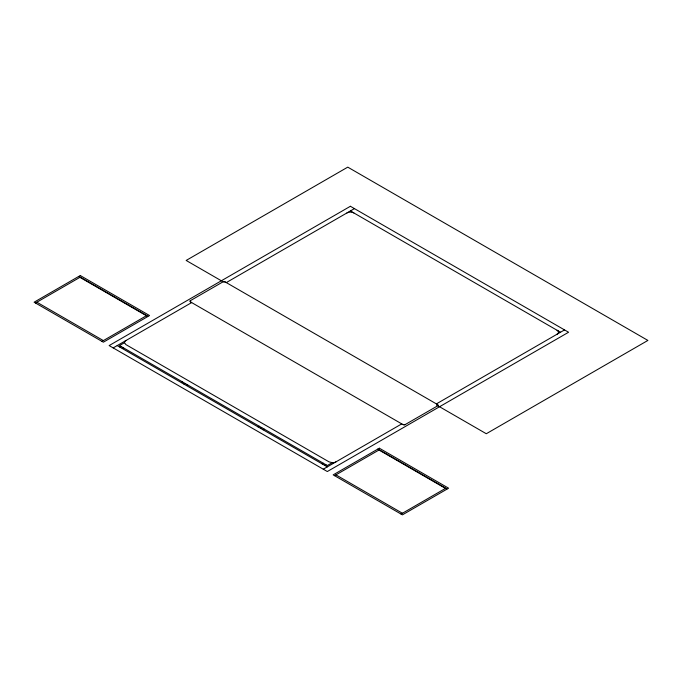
<?xml version="1.0" encoding="UTF-8"?>
<svg xmlns="http://www.w3.org/2000/svg" width="682" height="682" viewBox="0 0 682 682"><rect width="100%" height="100%" fill="white"/><g stroke="black" fill="none" stroke-linecap="round" stroke-linejoin="round"><path stroke-width="1.02" d="M437.341 405.5L437.367 404.443M35.481 303.004L79.93 277.344M101.976 341.392L146.417 315.732M190.287 300.719L223.074 281.794A1.304 0.75 0 0 1 224.915 281.794L437.784 404.69A1.304 0.75 0 0 1 437.784 405.756L404.997 424.681A1.304 0.75 0 0 1 403.147 424.681L190.287 301.785A1.304 0.75 0 0 1 190.287 300.719L190.747 302.049M113.178 347.905L191.668 302.586M226.305 282.587L354.435 208.615M124.474 342.714L119.52 345.569L327.309 465.533L332.253 462.677M119.751 347.036L120.91 346.371M346.933 212.946A4.902 2.83 0 0 1 351.665 212.213L352.935 212.409M122.291 348.502L123.451 347.837M181.395 382.628L182.554 381.963M183.935 384.094L185.095 383.429M186.476 385.56L187.627 384.895M258.043 426.881L259.203 426.216M260.584 428.347L261.743 427.682M263.124 429.813L264.284 429.149M322.228 463.939L323.387 463.274M324.768 465.405L325.928 464.74M557.032 334.24A4.902 2.83 0 0 0 558.294 331.512L557.953 330.779M323.268 469.199L401.766 423.88M436.395 403.889L564.534 329.909M334.547 475.669L378.987 450.009M401.042 514.058L445.482 488.397M352.807 212.486L353.856 212.946M225.375 282.058L223.074 281.794M402.721 424.443L404.997 424.681M350.395 210.943L560.493 332.245M222.059 281.18L186.152 260.447L347.76 167.141L647.9 340.429L486.292 433.735L436.574 405.031M117.21 345.569L327.309 466.872M36.871 302.203L103.366 340.591M335.936 474.868L402.423 513.256M557.032 330.241L557.833 330.847M335.97 461.867A4.902 2.83 0 0 1 332.501 462.703L329.039 461.867L125.872 344.572L124.439 342.569A4.902 2.83 0 0 1 125.872 340.574M78.541 276.542L34.1 302.203L103.366 342.193L147.806 316.533L78.541 276.542M80.271 275.545L78.89 276.346L148.147 316.337L149.537 315.536L80.271 275.545M350.395 206.279L109.137 345.569L327.309 471.535L568.575 332.245L350.395 206.279M377.606 449.208L333.166 474.868L402.423 514.859L446.872 489.199L377.606 449.208M379.337 448.21L377.956 449.012L447.213 488.994L448.603 488.193L379.337 448.21"/></g></svg>
